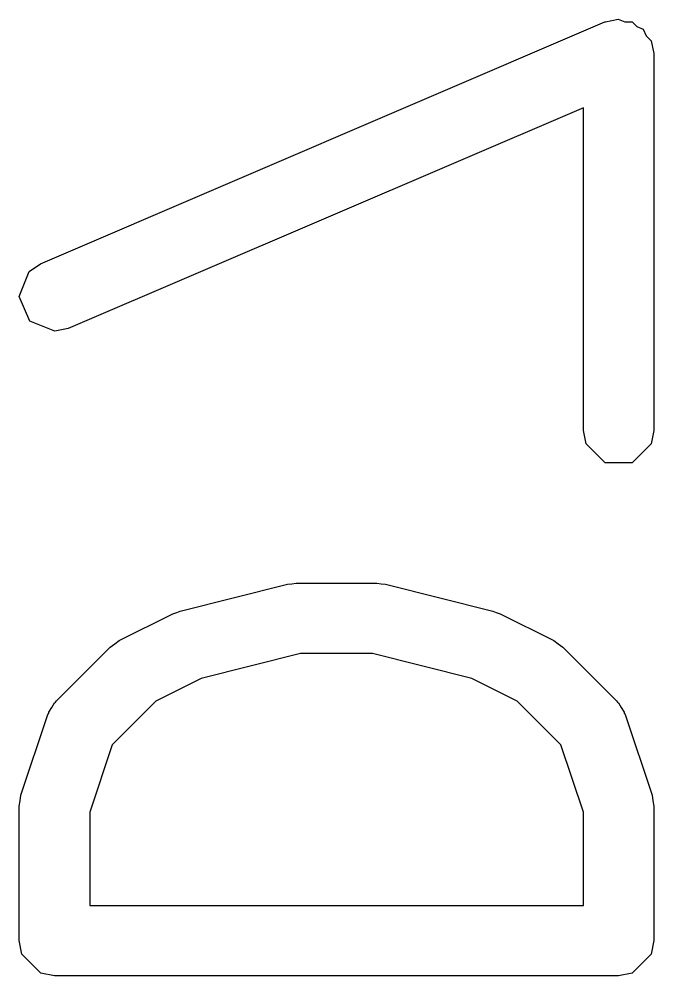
# Model space of a CAD drawing. Header units: inches. Extents: x 0.38 to 5.39, y 0.07 to 3.28.
# Drawn here: x 5.1839 to 5.2193, y 2.0496 to 2.1031 of the extents above; entities that cross this region are included whole.
import ezdxf

# ---------------------------------------------------------------- set-up
doc = ezdxf.new("R2010")
doc.units = ezdxf.units.IN
doc.header["$MEASUREMENT"] = 0
doc.layers.add('BLACK', color=250, linetype='CONTINUOUS')

msp = doc.modelspace()

# ---------------------------------------------------------------- linework, layer by layer
at = {"layer": 'BLACK', "linetype": 'CONTINUOUS'}
for p, q in [((5.216635, 2.102908), (5.217342, 2.103058)), ((5.217342, 2.103058), (5.217716, 2.102908)), ((5.185095, 2.0894), (5.216591, 2.102899)), ((5.216591, 2.102899), (5.216607, 2.102902)), ((5.216607, 2.102902), (5.216613, 2.102908)), ((5.216613, 2.102908), (5.216635, 2.102908)), ((5.217716, 2.102908), (5.21812, 2.102908)), ((5.21812, 2.102908), (5.218388, 2.102639)), ((5.218388, 2.102639), (5.218741, 2.102498)), ((5.218741, 2.102498), (5.2189, 2.102128)), ((5.2189, 2.102128), (5.219185, 2.101843)), ((5.219185, 2.101843), (5.219326, 2.101133)), ((5.219326, 2.101133), (5.219335, 2.101113)), ((5.219335, 2.101113), (5.219332, 2.101106)), ((5.219332, 2.101106), (5.219335, 2.101089)), ((5.219335, 2.101089), (5.219335, 2.080092)), ((5.215398, 2.098104), (5.186646, 2.085782)), ((5.215398, 2.080092), (5.215398, 2.098104)), ((5.184461, 2.088966), (5.185095, 2.0894)), ((5.183902, 2.087567), (5.184461, 2.088966)), ((5.184495, 2.086182), (5.183902, 2.087567)), ((5.185894, 2.085623), (5.184495, 2.086182)), ((5.186646, 2.085782), (5.185894, 2.085623)), ((5.215548, 2.079339), (5.215398, 2.080092)), ((5.219335, 2.080092), (5.219185, 2.079339)), ((5.216613, 2.078273), (5.215548, 2.079339)), ((5.219185, 2.079339), (5.21812, 2.078273)), ((5.21812, 2.078273), (5.216613, 2.078273)), ((5.198891, 2.071503), (5.199132, 2.071515)), ((5.199132, 2.071515), (5.199369, 2.071562)), ((5.199369, 2.071562), (5.203868, 2.071562)), ((5.203868, 2.071562), (5.204105, 2.071515)), ((5.204105, 2.071515), (5.204345, 2.071503)), ((5.192892, 2.070003), (5.198891, 2.071503)), ((5.204345, 2.071503), (5.210345, 2.070003)), ((5.192489, 2.069854), (5.192697, 2.069911)), ((5.192697, 2.069911), (5.192892, 2.070003)), ((5.210345, 2.070003), (5.21054, 2.069911)), ((5.21054, 2.069911), (5.210748, 2.069854)), ((5.189489, 2.068354), (5.192489, 2.069854)), ((5.210748, 2.069854), (5.213747, 2.068354)), ((5.18924, 2.068161), (5.189489, 2.068354)), ((5.213747, 2.068354), (5.213996, 2.068161)), ((5.185978, 2.064986), (5.188978, 2.067986)), ((5.188978, 2.067986), (5.18924, 2.068161)), ((5.213996, 2.068161), (5.214259, 2.067986)), ((5.214259, 2.067986), (5.217258, 2.064986)), ((5.199611, 2.067625), (5.194056, 2.066236)), ((5.203626, 2.067625), (5.199611, 2.067625)), ((5.20918, 2.066236), (5.203626, 2.067625)), ((5.194056, 2.066236), (5.191536, 2.064976)), ((5.211701, 2.064976), (5.20918, 2.066236)), ((5.185551, 2.064347), (5.185727, 2.06461)), ((5.185727, 2.06461), (5.185883, 2.064884)), ((5.185883, 2.064884), (5.185923, 2.064904)), ((5.185923, 2.064904), (5.185978, 2.064986)), ((5.191536, 2.064976), (5.189091, 2.062531)), ((5.214146, 2.062531), (5.211701, 2.064976)), ((5.217258, 2.064986), (5.217313, 2.064904)), ((5.217313, 2.064904), (5.217354, 2.064884)), ((5.217354, 2.064884), (5.21751, 2.06461)), ((5.21751, 2.06461), (5.217685, 2.064347)), ((5.184003, 2.059717), (5.185503, 2.064216)), ((5.185503, 2.064216), (5.185551, 2.064302)), ((5.185551, 2.064302), (5.185551, 2.064347)), ((5.217685, 2.064347), (5.217685, 2.064302)), ((5.217685, 2.064302), (5.217734, 2.064216)), ((5.217734, 2.064216), (5.219234, 2.059717)), ((5.189091, 2.062531), (5.187839, 2.058775)), ((5.215398, 2.058775), (5.214146, 2.062531)), ((5.183902, 2.059095), (5.183963, 2.059404)), ((5.183963, 2.059404), (5.184003, 2.059717)), ((5.219234, 2.059717), (5.219273, 2.059404)), ((5.219273, 2.059404), (5.219335, 2.059095)), ((5.183902, 2.051595), (5.183902, 2.059095)), ((5.187839, 2.058775), (5.187839, 2.053564)), ((5.215398, 2.053564), (5.215398, 2.058775)), ((5.219335, 2.059095), (5.219335, 2.051595)), ((5.187839, 2.053564), (5.215398, 2.053564)), ((5.184052, 2.050842), (5.183902, 2.051595)), ((5.219335, 2.051595), (5.219185, 2.050842)), ((5.185117, 2.049777), (5.184052, 2.050842)), ((5.219185, 2.050842), (5.21812, 2.049777)), ((5.18587, 2.049627), (5.185117, 2.049777)), ((5.217366, 2.049627), (5.18587, 2.049627)), ((5.21812, 2.049777), (5.217366, 2.049627))]:
    msp.add_line(p, q, dxfattribs=at)

doc.saveas('drawing.dxf')
